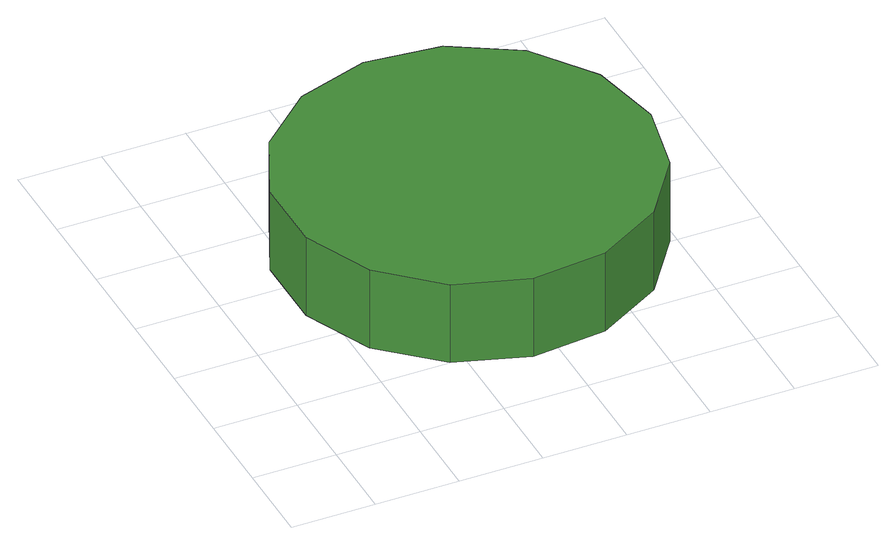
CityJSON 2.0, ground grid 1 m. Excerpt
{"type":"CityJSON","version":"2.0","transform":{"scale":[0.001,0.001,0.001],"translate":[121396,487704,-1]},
"CityObjects":{
"tree1":{"type":"SolitaryVegetationObject","attributes":{"function":"something"},"geometry":[{"type":"MultiSurface","lod":"1","boundaries":[[[0,1,2,3,4,5,6,7,8,9,10,11,12,13,14]],[[15,16,17,18,19,20,21,22,23,24,25,26,27,28,29]],[[0,29,28,1]],[[1,28,27,2]],[[2,27,26,3]],[[3,26,25,4]],[[4,25,24,5]],[[5,24,23,6]],[[6,23,22,7]],[[7,22,21,8]],[[8,21,20,9]],[[9,20,19,10]],[[10,19,18,11]],[[11,18,17,12]],[[12,17,16,13]],[[13,16,15,14]],[[14,15,29,0]]]}]}
},
"vertices":[
[5106,2903,1822],[4917,3793,1822],[4382,4529,1822],[3593,4984,1822],[2688,5079,1822],[1823,4798,1822],[1147,4189,1822],[776,3358,1822],[776,2448,1822],[1147,1616,1822],[1823,1007,1822],[2688,726,1822],[3593,821,1822],[4382,1276,1822],[4917,2012,1822],[4917,2012,777],[4382,1276,777],[3593,821,777],[2688,726,777],[1823,1007,777],[1147,1616,777],[776,2448,777],[776,3358,777],[1147,4189,777],[1823,4798,777],[2688,5079,777],[3593,4984,777],[4382,4529,777],[4917,3793,777],[5106,2903,777]
]}
